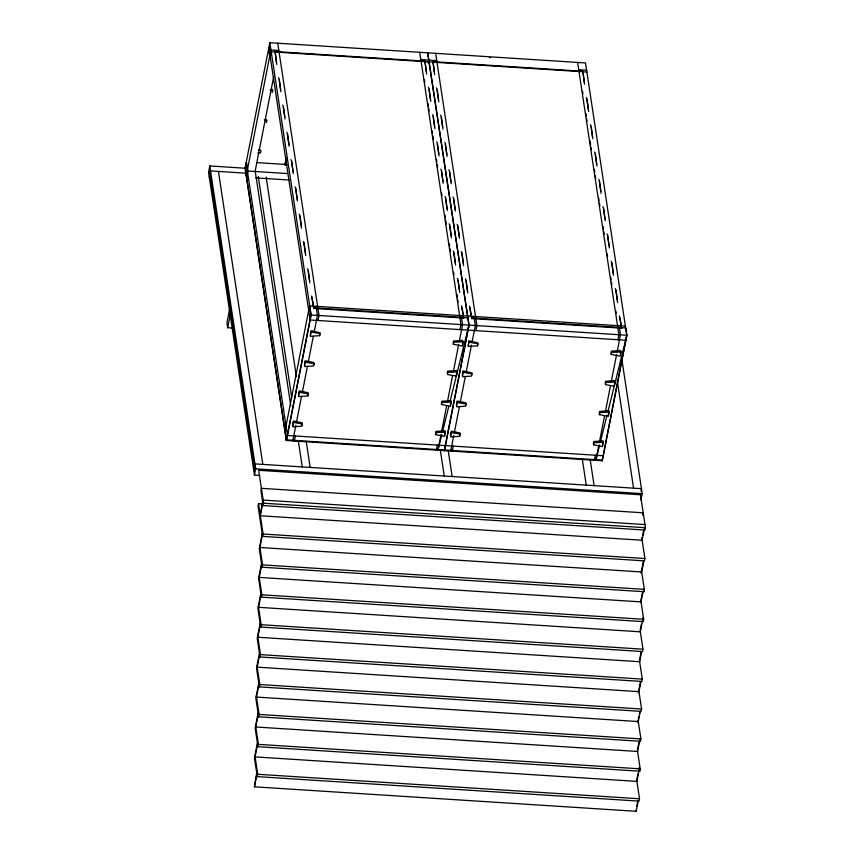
<?xml version="1.0" encoding="UTF-8"?>
<svg xmlns="http://www.w3.org/2000/svg" width="854" height="854" viewBox="0 0 854 854"><rect width="100%" height="100%" fill="white"/><g stroke="black" fill="none" stroke-linecap="round" stroke-linejoin="round"><path stroke-width="1.28" d="M302.316 424.406L301.793 426.21L292.762 426.786L293.285 422.25M307.942 395.904L298.494 396.598L299.199 392.125M314.144 364.146L313.621 365.96L304.59 366.537L305.113 362M319.759 335.654L310.312 336.348L311.016 331.875M460.231 434.526L459.708 436.341L450.677 436.917L451.19 432.37M466.135 404.401L465.611 406.216L456.58 406.792L457.103 402.245M472.048 374.276L471.525 376.091L462.494 376.667L463.017 372.12M477.674 345.785L468.227 346.478L468.921 341.995M444.368 449.983L444.251 450.624L468.953 325.096L427.598 52.82M444.539 450.634L469.017 325.107L427.747 52.831M602.305 460.754L626.772 335.227L585.502 62.94L269.843 42.7L245.055 168.206L286.325 440.493L602.23 460.754L602.273 460.114L286.453 439.863M246.977 168.334L209.785 165.954L208.547 172.23L254.46 475.123L259.776 475.464M209.305 177.194L210.532 170.917L247.724 173.298M246.315 175.486L270.942 49.959L278.831 50.471M246.592 177.301L247.82 171.024L246.443 161.94M426.616 74.095L424.95 61.146L275.084 51.539L276.525 62.47M255.229 170.757L273.696 76.614M266.234 121.065L266.565 119.4M272.148 90.94L272.469 89.275M229.758 308.39L226.94 322.748L227.698 327.712L232.95 328.053M227.698 327.712L230.26 314.656M284.969 164.544L286.25 158.043M285.076 165.078L286.357 158.588M285.535 165.249L286.549 160.05M285.951 165.142L286.453 162.538M253.713 470.159L254.94 463.882L641.45 488.669L640.959 491.178M254.46 475.123L255.698 468.846L209.785 165.954M262.498 503.945L258.506 503.689L258.047 506.038L262.648 536.376L644.439 560.864L644.898 558.516L641.696 537.412M260.15 514.514L262.637 501.842M262.818 503.081L260.331 515.763L642.123 540.24L644.61 527.569M263.203 505.568L263.662 503.219L258.666 470.287L640.457 494.765L645.453 527.708L644.983 530.056L263.203 505.568L260.94 490.676L261.399 488.328L643.19 512.806L642.731 515.154M262.221 533.579L259.274 548.599L262.093 567.216L643.884 591.705L644.343 589.356L641.525 570.739L641.066 573.087M262.413 534.817L259.926 547.489L641.717 571.977L643.948 560.576M262.648 536.376L263.107 534.028L258.506 503.689M284.958 431.409L309.575 305.892L625.406 326.143M285.108 431.419L286.101 426.402M308.753 310.92L309.735 305.903M261.537 563.491L258.591 578.51L261.409 597.138L643.201 621.616L643.66 619.278L640.842 600.65L642.325 593.05M261.719 564.74L259.232 577.411L641.023 601.899L643.009 591.758M286.325 440.493L310.952 314.966L309.575 305.892M311.176 314.977L286.485 440.493L245.173 167.587M262.093 567.216L262.562 564.878L259.733 546.25M461.448 305.668L463.679 318.04L313.813 308.433L311.571 296.06M260.844 593.413L257.897 608.432L260.716 627.049L642.507 651.538L642.966 649.189L640.148 630.572L641.386 624.231M261.036 594.651L258.548 607.322L640.34 631.811L642.827 619.139M261.409 597.138L261.868 594.79L259.05 576.172M292.794 440.899L295.879 425.217M296.391 422.602L301.515 396.448M302.284 392.53L307.419 366.377M308.187 362.448L313.322 336.305M314.091 332.377L317.421 315.382L316.044 306.308M294.374 441.006L295.356 435.988M318.019 320.506L319.001 315.478L277.721 43.202M260.16 623.324L257.214 638.344L260.032 656.961L641.824 681.449L642.283 679.101L639.465 660.484L641.205 651.613M260.342 624.562L257.855 637.244L639.646 661.722L641.632 651.591M260.716 627.049L261.185 624.701L258.356 606.084M313.813 364.53L314.026 362.598L305.166 360.762L304.419 365.395M307.899 395.936L308.23 394.27M319.727 335.686L320.047 334.021M259.467 653.246L256.52 668.255L259.338 686.883L641.13 711.361L641.589 709.023L638.771 690.395M259.659 654.484L257.171 667.155L638.963 691.644L640.948 681.503M260.032 656.961L260.491 654.623L257.673 635.995M258.783 683.157L255.837 698.177L258.655 716.794L640.447 741.283L640.906 738.934L638.087 720.317L637.618 722.655M258.965 684.396L256.478 697.067L638.269 721.555L640.265 711.414M259.338 686.883L259.808 684.534L256.979 665.917M258.089 713.069L255.143 728.088L257.972 746.706L639.753 771.194L640.212 768.846L637.394 750.228L638.888 742.628M258.282 714.318L255.794 726.989L637.586 751.467L639.571 741.336M258.655 716.794L259.114 714.446L256.296 695.829M257.406 742.991L254.46 758L257.278 776.628L639.07 801.116L639.529 798.768L636.71 780.14L637.949 773.809M257.588 744.229L255.1 756.9L636.892 781.389L639.379 768.717M257.972 746.706L258.431 744.368L255.602 725.74M256.712 772.902L254.417 786.812L636.209 811.3L638.194 801.159M254.417 786.812L256.905 774.14M257.278 776.628L257.737 774.279L254.919 755.662M424.95 61.146L426.392 72.078M428.185 62.694L428.697 60.079M428.334 62.705L428.847 60.09M584.52 84.226L582.866 71.277L432.989 61.669L434.43 72.601M435.615 434.633L435.935 432.967M441.518 404.508L441.849 402.842M456.42 376.08L447.571 374.554L447.763 372.718M453.346 344.258L453.666 342.593M436.362 450.111L437.344 445.083M459.996 329.612L460.979 324.584L419.709 52.307M441.016 434.515L437.931 450.207L441.774 434.729M441.529 431.9L446.653 405.757M447.421 401.828L452.556 375.685M453.325 371.757L458.715 344.301M459.228 341.685L462.558 324.691L461.459 317.432L467.853 317.837M450.474 404.945L451.029 400.611L441.657 401.284L441.401 403.526M456.378 374.821L456.933 370.487L447.571 371.159L447.304 373.401M462.484 343.692L462.676 340.351L453.485 341.034L453.218 343.276M435.455 434.59L444.496 436.458L445.446 432.007M441.358 404.465L450.4 406.333L451.36 401.882M456.378 376.112L457.264 371.757M444.39 450.624L445.382 445.607M468.035 330.124L469.017 325.107M619.353 315.799L621.584 328.171L471.718 318.563L469.486 306.18M450.709 451.029L453.784 435.337M454.296 432.722L459.431 406.579M460.199 402.65L465.323 376.507M466.092 372.579L471.483 345.123M471.995 342.507L475.336 325.513L473.959 316.439M452.278 451.136L453.271 446.108M475.924 330.637L476.906 325.609L435.636 53.332M459.9 434.91L460.114 432.978L451.254 431.131L450.506 435.764M465.814 404.785L466.028 402.853L457.157 401.006L456.42 405.639M477.632 345.817L477.962 344.151M582.866 71.277L584.296 82.208M593.519 444.763L593.84 443.098M599.433 414.638L599.754 412.973M614.325 386.2L605.475 384.674L605.667 382.848M611.25 354.389L611.571 352.723M594.267 460.242L595.249 455.214M617.901 339.732L618.894 334.715L577.614 62.438M598.665 445.959L595.846 460.338L599.679 444.859M599.433 442.03L604.568 415.887M605.337 411.959L610.461 385.805M611.229 381.887L616.62 354.431M617.132 351.816L620.463 334.821L619.363 327.552L625.758 327.968L626.857 335.227L602.155 460.744M602.465 445.201L603.02 440.867L593.658 441.539L593.391 443.781M608.379 415.076L608.934 410.742L599.572 411.414L599.305 413.656M614.485 383.948L614.677 380.606L605.475 381.29L605.219 383.531M620.399 353.823L620.58 350.482L611.389 351.165L611.122 353.407M593.359 444.72L602.401 446.589L603.351 442.126M611.09 354.346L620.132 356.214L621.082 351.752M640.97 499.91L642.197 493.633L621.733 358.605M642.688 535.202L643.681 530.131M641.77 569.469L643.265 561.868M638.312 692.743L640.511 681.524M638.333 719.047L638.824 716.517M639.326 713.976L639.827 711.446M636.764 806.261L637.757 801.191M442.415 432.156L448.809 406.355M450.09 401.199L468.953 325.096M600.319 442.276L607.034 415.193M607.995 411.329L626.857 335.227L310.952 314.966M444.496 435.198L445.115 430.736L435.753 431.409L435.487 433.651M307.835 394.794L308.123 392.723L299.252 390.886L298.516 395.519M301.921 424.918L302.209 422.847L293.338 421.011L292.602 425.644M453.186 344.215L462.227 346.083L463.178 341.632M614.218 386.339L615.179 381.877M599.273 414.596L608.315 416.464L609.265 412.002M320.154 333.679L311.166 332.025M314.24 363.804L305.252 362.149M308.326 393.929L299.348 392.274M302.423 424.054L293.434 422.399M478.059 343.81L469.07 342.155M472.145 373.935L463.167 372.28M466.241 404.059L457.253 402.405M460.327 434.184L451.339 432.53M489.502 57.624L490.377 57.677M463.071 341.76L453.57 342.23M457.168 371.885L447.656 372.355M620.986 351.891L611.475 352.36M451.254 402.01L441.753 402.48M615.072 382.016L605.571 382.485M445.34 432.135L435.839 432.604M609.158 412.14L599.657 412.61M603.255 442.265L593.744 442.735M272.148 92.542L272.853 90.439L270.163 89.745M266.234 122.666L266.939 120.563L264.249 119.87M257.759 152.951C261.175 154.926 262.648 148.671 258.335 149.994M420.808 59.566L436.736 60.591M578.713 69.697L586.602 70.209M586.879 72.024L271.209 51.774L269.981 58.051L268.604 48.977M257.054 162.623L287.542 164.576M247.82 171.024L287.595 173.575M255.869 177.888L289.015 180.013M313.93 307.803L463.797 317.41M471.835 317.934L621.712 327.541M625.79 340.244L310.13 319.994L268.85 47.717M603.137 455.726L287.478 435.476L246.198 163.199M255.698 468.846L642.197 493.633M263.181 500.081L644.973 524.559M263.662 503.219L645.453 527.708M263.107 534.028L644.898 558.516M262.562 564.878L644.343 589.356M261.868 594.79L643.66 619.278M261.185 624.701L642.966 649.189M260.491 654.623L642.283 679.101M259.808 684.534L641.589 709.023M259.114 714.446L640.906 738.934M258.431 744.368L640.212 768.846M257.737 774.279L639.529 798.768M468.238 345.39L468.974 340.757L477.962 342.87M310.333 335.27L311.069 330.637L320.047 332.74M462.324 375.514L463.071 370.882L472.048 372.995M462.195 253.681L461.779 252.976L463.391 263.64M304.205 243.507L303.864 242.856L305.486 253.51M586.26 97.463L587.018 98.733L588.662 111.522M590.392 124.759L591.16 126.029L592.793 138.807M594.533 152.044L595.302 153.325L596.935 166.103M598.665 179.34L599.433 180.61L601.067 193.388M602.807 206.625L603.575 207.906L605.208 220.684M606.938 233.921L607.706 235.192L609.35 247.97M611.08 261.217L611.848 262.488L613.482 275.266M615.211 288.503L615.98 289.773L617.623 302.562M436.383 87.855L437.152 89.126L438.785 101.904M428.345 87.332L429.114 88.613L430.758 101.391M440.525 115.151L441.294 116.422L442.927 129.2M432.487 114.628L433.256 115.898L434.889 128.676M444.656 142.437L445.425 143.707L447.069 156.495M436.618 141.924L437.387 143.194L439.031 155.972M448.798 169.732L449.567 171.003L451.2 183.781M440.76 169.209L441.529 170.48L443.162 183.268M452.93 197.018L453.698 198.288L455.342 211.077M444.902 196.505L445.66 197.776L447.304 210.554M457.071 224.314L457.84 225.584L459.473 238.362M449.033 223.791L449.802 225.061L451.435 237.85M461.213 251.599L461.982 252.869L463.615 265.658M453.175 251.087L453.944 252.357L455.577 265.135M465.345 278.895L466.113 280.165L467.746 292.943M457.306 278.372L458.075 279.653L459.708 292.431M278.479 77.725L279.247 78.995L280.881 91.784M282.621 105.021L283.379 106.291L285.022 119.069M286.752 132.306L287.52 133.576L289.154 146.365M290.894 159.602L291.662 160.872L293.296 173.65M295.025 186.887L295.794 188.168L297.427 200.946M299.167 214.183L299.935 215.454L301.569 228.231M303.298 241.479L304.067 242.749L305.711 255.527M307.44 268.764L308.209 270.035L309.842 282.823M450.474 251.46L450.015 248.727M586.89 99.48L588.438 109.707M591.032 126.776L592.569 136.789M595.163 154.062L596.711 164.085M599.305 181.358L600.853 191.371M603.436 208.654L604.995 218.87M437.024 89.873L438.572 100.089M428.986 89.36L430.533 99.576M441.155 117.169L442.703 127.182M433.117 116.646L434.665 126.659M445.297 144.454L446.845 154.467M437.259 143.942L438.807 153.955M449.428 171.75L450.976 181.763M441.401 171.227L442.938 181.251M453.57 199.035L455.118 209.262M445.532 198.523L447.08 208.739M279.119 79.742L280.667 89.969M283.25 107.038L284.798 117.051M287.392 134.324L288.93 144.347M291.524 161.619L293.071 171.633M295.665 188.905L297.213 199.131M469.903 307.355L471.718 318.563M311.998 297.224L313.813 308.433M604.194 234.188L603.789 231.551M607.61 235.992L609.126 245.952M611.752 263.278L613.257 273.248M615.883 290.573L617.399 300.544M620.025 317.869L621.584 328.171M582.524 91.303L582.908 93.833M585.897 113.539L586.282 116.069M586.666 118.599L587.05 121.129M590.061 140.995L590.626 144.742M591 147.23L591.384 149.728M594.363 169.402L594.758 171.974M595.334 175.828L595.729 178.39M598.718 198.107L599.102 200.647M599.487 203.177L599.871 205.707M603.02 226.502L603.404 229.021M607.162 253.787L607.546 256.317M610.717 277.283L611.101 279.813M611.485 282.343L611.87 284.873M615.83 310.995L616.214 313.567M617.228 380.436L633.561 488.168M643.51 589.217L643.884 591.705M642.635 617.901L643.201 621.616M640.073 738.795L640.447 741.283M639.187 767.468L639.753 771.194M590.135 459.367L594.128 485.638M636.016 810.062L636.209 811.3M582.257 458.854L586.239 485.136M432.989 61.669L434.654 74.618M457.744 226.385L459.249 236.344M466.017 280.966L467.522 290.926M449.706 225.862L451.211 235.832M453.837 253.158L455.353 263.117M457.979 280.443L459.495 290.413M462.121 307.739L463.679 318.04M424.427 79.913L424.812 82.443M427.993 103.409L428.377 105.939M428.751 108.469L429.135 110.999M432.156 130.875L432.53 133.363M432.903 135.861L433.469 139.597M436.458 159.282L436.842 161.844M437.237 164.416L437.622 166.978M441.582 193.047L441.956 195.577M444.923 215.101L445.308 217.631M445.692 220.161L446.258 223.962M449.247 243.657L449.631 246.198M453.581 272.223L453.965 274.753M456.954 294.449L457.338 297.021M457.723 299.583L458.118 302.156M448.158 450.261L452.14 476.532M440.269 449.748L444.251 476.03M275.084 51.539L276.749 64.488M299.839 216.254L301.345 226.214M308.113 270.835L309.618 280.795M269.843 42.7L311.112 314.977M266.149 177.088L296.413 376.774M306.18 441.155L310.162 467.426M258.26 176.575L291.716 397.291M298.292 440.643L302.273 466.924M255.282 171.601L290.776 405.735M218.421 171.419L262.829 464.395M209.54 171.569L254.705 469.508"/></g></svg>
